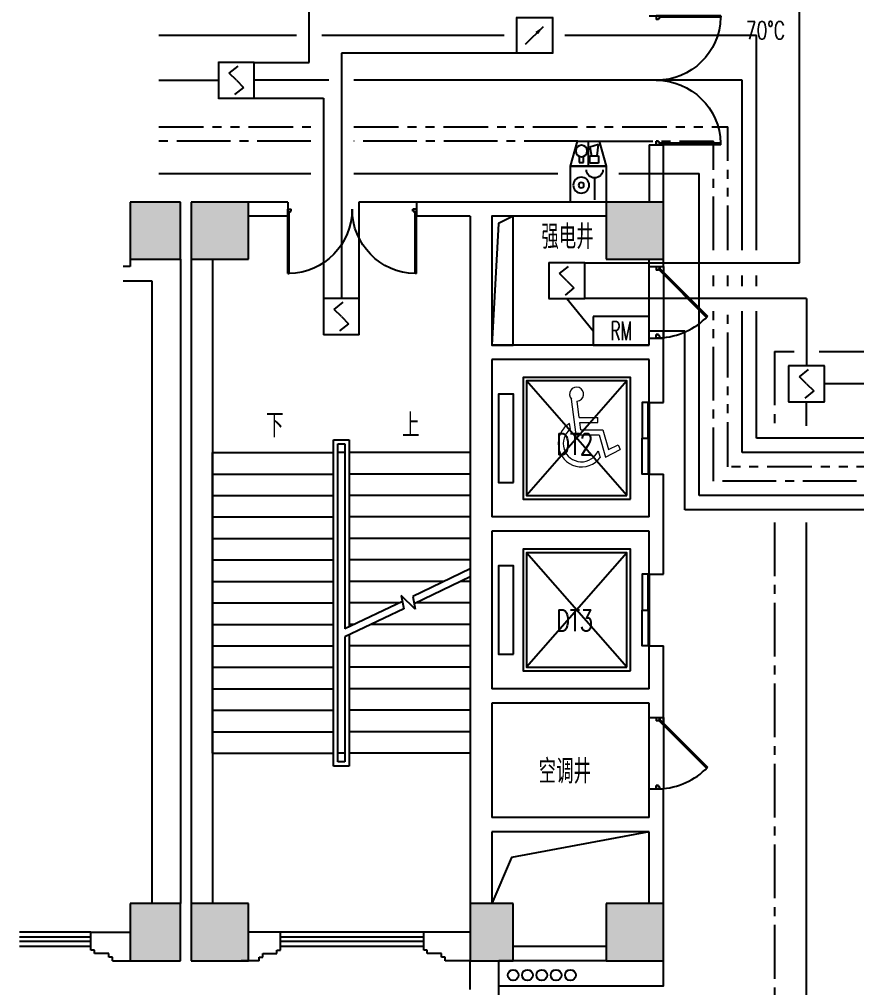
# Model space of a CAD drawing. Extents: x 190999 to 918899, y -200814 to 215286.
# Drawn here: x 771049 to 782749, y 116629 to 130155 of the extents above; entities that cross this region are included whole.
import ezdxf
from ezdxf.enums import TextEntityAlignment as Align

# ---------------------------------------------------------------- set-up
doc = ezdxf.new("R2010")
doc.units = 0
doc.header["$LTSCALE"] = 1000
doc.header["$MEASUREMENT"] = 0
for name, pattern in [('CENTER2', [1.125, 0.75, -0.125, 0.125, -0.125]), ('CONTINOUS', [0]), ('PHANTOM2', [1.25, 0.625, -0.125, 0.125, -0.125, 0.125, -0.125])]:
    doc.linetypes.add(name, pattern=pattern)
for name, color, linetype in [('00-EQUIP', 3, 'Continuous'), ('00-WIRE-4', 6, 'Continuous'), ('A-墙线', 2, 'Continuous'), ('A-外窗', 145, 'Continuous'), ('A-门', 167, 'Continuous'), ('COLUMN', 2, 'Continuous'), ('DIM_SYMB', 3, 'Continuous'), ('PUB_HATCH', 250, 'Continuous'), ('PUB_TEXT', 7, 'Continuous'), ('STAIR', 5, 'Continuous'), ('房间名称', 7, 'Continuous'), ('暖通-风-说明', 3, 'Continuous'), ('洞口线', 165, 'Continuous'), ('电井开洞', 97, 'Continuous'), ('雨水管', 151, 'Continuous')]:
    doc.layers.add(name, color=color, linetype=linetype)
doc.layers.add('1-3残疾人坐席', color=10, linetype='Continuous', lineweight=9)
doc.styles.add('_COMPLEX', font='COMPLEX.shx', dxfattribs={"width": 0.5})
doc.styles.add('_TCH_DIM', font='SIMPLEX', dxfattribs={"bigfont": 'GBCBIG'})
doc.styles.add('HZ-ZGBZ', font='romanc.shx', dxfattribs={"width": 0.65})
doc.styles.get("Standard").update_dxf_attribs({"font": 'simhei.ttf'})
doc.styles.add('XXK', font='romans.shx', dxfattribs={"width": 0.75, "bigfont": 'hzf.shx'})
doc.linetypes.add('4INE', pattern='A,1,-0.15,["4",XXK,S=0.3,R=0,X=-0.1,Y=-0.1],-0.25', length=1.4)
doc.linetypes.add('BIG-DLINE', pattern='A,1,-0.15,["D",XXK,S=0.2,R=0,X=-0.1,Y=-0.09],-0.2', length=1.35)

# ---------------------------------------------------------------- blocks, each defined once
blk = doc.blocks.new('m1800')
at = {"layer": 'A-墙线'}
for p, q in [((-900, -100), (-900, 100)), ((900, -100), (900, 100))]:
    blk.add_line(p, q, dxfattribs=at)
at = {"layer": 'A-门'}
for p, q in [((-900, 900), (-899.9999999999418, 9.313225746154785e-10)), ((-900, 900), (-880.0000000000582, 899.9999999990687)), ((-880.0000000000582, 899.9999999990687), (-879.9999999999418, 50.00000000093132)), ((880.0000000000582, 899.9999999990687), (879.9999999999418, 50.00000000093132)), ((900, 900), (880.0000000000582, 899.9999999990687)), ((900, 900), (899.9999999999418, 9.313225746154785e-10)), ((-899.9999999999418, 50.00000000093132), (-870.0000000000582, 50.00000000093132)), ((-899.9999999999418, 9.313225746154785e-10), (-849.9999999999418, 9.313225746154785e-10)), ((-870.0000000000582, 50.00000000093132), (-870, 30)), ((-870, 30), (-849.9999999999418, 30.00000000093132)), ((-849.9999999999418, 30.00000000186265), (-849.9999999999418, 9.313225746154785e-10)), ((849.9999999999418, 30.00000000186265), (849.9999999999418, 9.313225746154785e-10)), ((870, 30), (849.9999999999418, 30.00000000093132)), ((899.9999999999418, 9.313225746154785e-10), (849.9999999999418, 9.313225746154785e-10)), ((870.0000000000582, 50.00000000093132), (870, 30)), ((899.9999999999418, 50.00000000093132), (870.0000000000582, 50.00000000093132))]:
    blk.add_line(p, q, dxfattribs=at)
for centre, start, end in [((-900, 0), 0, 88.72665564132167), ((900, 0), 91.27334436201257, 180)]:
    blk.add_arc(centre, 900, start, end, dxfattribs=at)
blk = doc.blocks.new('wza')
at = {"layer": '1-3残疾人坐席', "linetype": 'CONTINOUS'}
for p, q in [((0, 0), (-65.92103317385772, 501.259221150307)), ((40.34413458604831, 245.4232261337456), (10.43635719484882, 472.8400076992111)), ((-83.20065364841139, 80.454939481162), (-93.68438058072934, 160.1725128249964)), ((40.3441345867468, 245.4232261337456), (301.9591099754325, 245.4232247801265)), ((63.15117290557828, 71.999999671767), (49.81291678763228, 173.4232260875287)), ((49.81291678763228, 173.4232260875287), (301.9591096029035, 173.4232247829204)), ((301.9591096029035, 173.4232247829204), (301.959109976131, 245.4232247801265)), ((0, 0), (317.6950926940772, -1.64244556799531e-06)), ((63.15117290557828, 71.999999671767), (371.7653968639788, 71.99999807501445)), ((371.7653968639788, 71.99999807501445), (452.3839526305674, -205.6966173108667)), ((317.6950926940772, -1.64244556799531e-06), (407.3163418309996, -308.7070643706247)), ((306.5511975293048, -219.8632119825343), (334.2759955825168, -315.3633423000574)), ((407.3163418309996, -308.7070643706247), (615.2490263903746, -204.7994084716775)), ((452.3839526305674, -205.6966173108667), (583.0641903625219, -140.3933812931064)), ((583.0641903625219, -140.3933812931064), (615.2490263903746, -204.7994084716775))]:
    blk.add_line(p, q, dxfattribs=at)
for centre, radius, start, end in [((4.099231155589223, 570.3656342902686), 98.37953947765384, 273.7427053465065, 224.6236590530771), ((72.33969137939857, -120.7537110627163), 326.3181513302728, 120.5825845909829, 323.3889255196984), ((72.33969137939857, -120.7537110627163), 254.318151076953, 127.705102857942, 337.0637461616881)]:
    blk.add_arc(centre, radius, start, end, dxfattribs=at)
blk = doc.blocks.new('bfm01')
at = {"layer": 'A-墙线'}
for p, q in [((-200.0030517580453, -0.004291533608920872), (-0.003051758045330644, -0.004291533608920872)), ((-200.0030517580453, -1000.004291533609), (-0.003051758045330644, -1000.004291533609))]:
    blk.add_line(p, q, dxfattribs=at)
at = {"layer": 'A-门'}
for p, q in [((-200.0030517578125, -1000.004291533609), (-200.0030517578125, -0.004291533608920872)), ((-100.003051757114, -0.004291533667128533), (-100.003051757114, -50.00429153366713)), ((-70.00305175618269, -50.00429153366713), (-100.003051757114, -50.00429153366713)), ((-50.00305175711401, -30.00429153355071), (-70.00305175804533, -30.00429153360892)), ((-70.00305175804533, -30.00429153360892), (-70.00305175711401, -50.00429153366713)), ((-64.14518738078186, -44.14642715716036), (-50.0030517570849, -30.0042915334343)), ((-64.14518738081097, -44.14642715721857), (602.9494616675365, -711.241076205275)), ((-50.00305175711401, -0.004291533667128533), (-50.00305175711401, -30.00429153355071)), ((-50.00305175714311, -30.00429153360892), (617.0330152155366, -697.0403585060849)), ((-0.003051758045330644, -0.004291533608920872), (-0.003051758045330644, -1000.004291533609)), ((-70.00305175618269, -950.0042915336671), (-100.003051757114, -950.0042915336671)), ((-100.003051757114, -1000.004291533667), (-100.003051757114, -950.0042915336671)), ((-50.00305175711401, -1000.004291533667), (-100.003051757114, -1000.004291533667)), ((-70.00305175804533, -970.0042915337253), (-70.00305175711401, -950.0042915336671)), ((-50.00305175711401, -970.0042915337835), (-70.00305175804533, -970.0042915337253)), ((-50.00305175711401, -1000.004291533667), (-50.00305175711401, -970.0042915337835))]:
    blk.add_line(p, q, dxfattribs=at)
blk.add_arc((-100.003051757114, -0.004291533667128533), 1000, 272.8659839719306, 315.8103116972138, dxfattribs=at)
blk = doc.blocks.new('_LINKPT1')
at = {"color": 0}
blk.add_line((0, 0), (0, 0), dxfattribs=at)
blk = doc.blocks.new('3S1KCGW2')
for p, q in [((0.499999999999875, 0.499999999999875), (-0.499999999999875, 0.499999999999875)), ((-0.499999999999875, 0.499999999999875), (-0.499999999999875, -0.499999999999875)), ((-0.2, 0.2), (0.05, 0.4)), ((0.499999999999875, -0.499999999999875), (0.499999999999875, 0.499999999999875)), ((0, 0), (-0.2, 0.2)), ((0, 0), (0.2, -0.2)), ((0.2, -0.2), (-0.05, -0.4)), ((-0.499999999999875, -0.499999999999875), (0.499999999999875, -0.499999999999875))]:
    blk.add_line(p, q)
at = {"const_width": 0.04, "flags": 128}
blk.add_lwpolyline([(-0.499999999999875, -0.499999999999875), (-0.499999999999875, 0.499999999999875), (0.499999999999875, 0.499999999999875), (0.499999999999875, -0.499999999999875)], close=True, dxfattribs=at)
at = {"xscale": 0.002, "yscale": 0.002, "zscale": 0.002}
for p in [(0, 0.499999999999875), (-0.499999999999875, 0), (0.499999999999875, 0), (0, -0.499999999999875)]:
    blk.add_blockref('_LINKPT1', p, dxfattribs=at)
at = {"flags": 9}
blk.add_attdef('A', (0, 0), '', height=2e-05, dxfattribs=at)
blk = doc.blocks.new('3T1W6ZCM')
for p, q in [((0.5, 0.5), (-0.5, 0.5)), ((-0.5, 0.5), (-0.5, -0.5)), ((0.5, -0.5), (0.5, 0.5)), ((-0.1775382936502865, 0.1720085469460173), (-0.1775382936502865, -0.443376068438738)), ((-0.5, -0.5), (0.5, -0.5))]:
    blk.add_line(p, q)
at = {"const_width": 0.04}
blk.add_lwpolyline([(-0.5, 0.5), (-0.5, -0.5), (0.5, -0.5), (0.5, 0.5)], close=True, dxfattribs=at)
for radius in [0.2218934911243935, 0.07396449704146453]:
    blk.add_circle((0.1969945486489451, -0.02963126059148635), radius)
blk.add_arc((-0.1775382936502865, 0.4027777777155279), 0.2307692307693, 180, 0)
at = {"xscale": 0.002, "yscale": 0.002, "zscale": 0.002}
for p in [(0, 0.5), (-0.5, 0), (0.5, 0), (0, -0.5)]:
    blk.add_blockref('_LINKPT1', p, dxfattribs=at)
at = {"flags": 9}
blk.add_attdef('A', (0, 0), '', height=2e-05, dxfattribs=at)
blk = doc.blocks.new('6A2OE7N0')
for p, q in [((-0.3, 0.3499999999999943), (-0.5, -0.3499999999999943)), ((0.3, 0.3499999999999943), (-0.3, 0.3499999999999943)), ((1.776356839400252e-18, 0.3499999999999943), (-1.776356839400252e-18, -0.3499999999999943)), ((0.5, -0.3499999999999943), (0.3, 0.3499999999999943)), ((-0.2456702268532281, -0.06106422118475052), (-0.2856702268532281, 0.2589357788152427)), ((-0.2856702268532281, 0.2589357788152427), (-0.04567022685322809, 0.1789357788152302)), ((-0.04567022685322809, 0.1789357788152302), (-0.08567022685322809, -0.06106422118475052)), ((-0.2856702268532281, -0.06106422118475052), (-0.2856702268532281, -0.2610642211847676)), ((-0.04567022685322809, -0.06106422118475052), (-0.2856702268532281, -0.06106422118475052)), ((-0.2856702268532281, -0.2610642211847676), (-0.04567022685322809, -0.2610642211847676)), ((-0.04567022685322809, -0.2610642211847676), (-0.04567022685322809, -0.06106422118475052)), ((0.1304115314996602, -0.2439790560947586), (0.1304115314996602, -0.0723030258366748)), ((0.2504115314996602, -0.2439790560947586), (0.1304115314996602, -0.2439790560947586)), ((0.2504115314996602, -0.0723030258366748), (0.2504115314996602, -0.2439790560947586)), ((-0.5, -0.3499999999999943), (0.5, -0.3499999999999943))]:
    blk.add_line(p, q)
at = {"const_width": 0.04, "flags": 128}
blk.add_lwpolyline([(-0.5, -0.3499999999999943), (-0.3, 0.3499999999999943), (0.3, 0.3499999999999943), (0.5, -0.3499999999999943)], close=True, dxfattribs=at)
blk.add_circle((0.1904115314996602, 0.07602094390523462), 0.16)
at = {"xscale": 0.002, "yscale": 0.002, "zscale": 0.002}
for p in [(1.776356839400252e-18, 0.3499999999999943), (-0.4, 0), (0.4, 0), (1.776356839400252e-18, -0.3499999999999943)]:
    blk.add_blockref('_LINKPT1', p, dxfattribs=at)
at = {"flags": 9}
blk.add_attdef('A', (0, 0), '', height=2e-05, dxfattribs=at)
blk = doc.blocks.new('3S2OQ2I8')
for p, q in [((-0.5000000000001503, 0.5000000000001544), (0.5000000000001503, 0.5000000000001544)), ((-0.5000000000001503, -0.5000000000001544), (-0.5000000000001503, 0.5000000000001544)), ((0.5000000000001503, 0.5000000000001544), (0.5000000000001503, -0.5000000000001544)), ((-0.2500000000000752, -0.2500000000000772), (0.2500000000000752, 0.2500000000000772)), ((0.5000000000001503, -0.5000000000001544), (-0.5000000000001503, -0.5000000000001544))]:
    blk.add_line(p, q)
at = {"const_width": 0.04, "flags": 128}
blk.add_lwpolyline([(-0.5000000000001503, -0.5000000000001544), (-0.5000000000001503, 0.5000000000001544), (0.5000000000001503, 0.5000000000001544), (0.5000000000001503, -0.5000000000001544)], close=True, dxfattribs=at)
blk.add_solid([(0.2500000000000752, 0.2500000000000772), (0.02097020215397069, 0.09703461984575805), (0.09711477732838583, 0.02850939278686963)])
at = {"xscale": 0.002, "yscale": 0.002, "zscale": 0.002}
for p in [(0, 0.5000000000001544), (-0.5000000000001503, 0), (0.5000000000001503, 0), (0, -0.5000000000001544)]:
    blk.add_blockref('_LINKPT1', p, dxfattribs=at)
at = {"flags": 9}
blk.add_attdef('A', (0, 0), '', height=2e-05, dxfattribs=at)
blk = doc.blocks.new('6A2DRK5Q')
for p, q in [((0.7799999999988358, 0.3999999999996362), (-0.7799999999988358, 0.3999999999996362)), ((-0.7799999999988358, 0.3999999999996362), (-0.7799999999988358, -0.3999999999996362)), ((0.7799999999988358, -0.3999999999996362), (0.7799999999988358, 0.3999999999996362)), ((-0.7799999999988358, -0.3999999999996362), (0.7799999999988358, -0.3999999999996362))]:
    blk.add_line(p, q)
at = {"xscale": 0.002, "yscale": 0.002, "zscale": 0.002}
for p in [(0, 0.3999999999996362), (-0.7799999999988358, 0), (0.7799999999988358, 0), (0, -0.3999999999996362)]:
    blk.add_blockref('_LINKPT1', p, dxfattribs=at)
at = {"style": '_COMPLEX', "width": 0.6, "flags": 8}
blk.add_attdef('$TEXT$', text='', height=0.52, dxfattribs=at).set_placement((0, 0), align=Align.MIDDLE_CENTER)
at = {"flags": 9}
blk.add_attdef('A', (0, 0), '', height=2e-05, dxfattribs=at)

msp = doc.modelspace()

# ---------------------------------------------------------------- hatches: boundary and pattern name
at = {"layer": 'PUB_HATCH'}
for points in [[(773298.5377769031, 126803.6972447124), (773298.5377769031, 127603.696481773), (772598.540828661, 127603.696481773), (772598.540828661, 126803.6972447124)], [(774248.540828661, 126803.6972447124), (774248.540828661, 127603.696481773), (773448.5377769031, 127603.696481773), (773448.5377769031, 126803.6972447124)], [(780048.5377769031, 126803.6972447127), (780048.5377769031, 127603.696481773), (779248.5347251453, 127603.696481773), (779248.5347251453, 126803.6972447124)], [(773298.5377769031, 117003.696481773), (773298.5377769031, 117803.6957188335), (772598.540828661, 117803.6957188335), (772598.540828661, 117003.696481773)], [(774248.5370139683, 117003.6964817746), (774248.537013966, 117803.6926670734), (773448.5377769043, 117803.692667073), (773448.5377769031, 117003.696481773)], [(777948.5438804185, 117003.6964817732), (777948.5438804128, 117803.6934300154), (777348.5377769008, 117803.6934300154), (777348.5377769029, 117003.6964817732)], [(780048.5377769031, 117003.696481773), (780048.5377769022, 117803.6926670783), (779248.5339622014, 117803.6926670776), (779248.5339622038, 117003.6964817746)]]:
    msp.add_hatch(color=256, dxfattribs=at).paths.add_polyline_path(points)

# ---------------------------------------------------------------- linework, layer by layer
at = {"layer": '00-WIRE-4'}
for p, q in [((781948.5377769036, 126753.6934300215), (781948.5377769036, 135279.9792463688)), ((775098.5377769044, 129553.6934300215), (775098.5377769044, 131843.9763993949)), ((775548.5377769036, 129682.2513110379), (775548.5377769036, 126253.6934300213)), ((777998.1924951812, 129682.2513110379), (775548.5377769036, 129682.2513110379)), ((774331.871110237, 129553.6934300215), (775098.5377769044, 129553.6934300215)), ((772998.5377769036, 129303.6934300215), (773831.871110237, 129303.6934300215)), ((775373.5377769037, 129303.6934300215), (774331.871110237, 129303.6934300215)), ((781148.5377769037, 129303.6934300215), (775723.5377769036, 129303.6934300215)), ((781148.5377769037, 126928.6934300215), (781148.5377769037, 129303.6934300215)), ((774331.871110237, 129053.6934300216), (775298.5377769037, 129053.6934300216)), ((775298.5377769037, 129053.6934300216), (775298.5377769037, 126253.6934300213)), ((775798.5377769035, 127606.6809630784), (778748.5347251456, 127606.6809630784)), ((775798.5377769035, 126253.6934300213), (775798.5377769035, 127606.6809630784)), ((778948.5377769035, 126753.6934300215), (781948.5377769036, 126753.6934300215)), ((778698.5377769035, 126253.6934300216), (779068.5377769046, 125803.6964817787)), ((782048.5377769036, 126253.6934300216), (778948.5377769035, 126253.6934300216)), ((782048.5377769036, 126253.6934300216), (782048.5377769036, 125313.6934300213)), ((781148.5377769037, 124103.6964817791), (781148.5377769037, 126078.6934300216)), ((779848.5377769032, 125803.6964817789), (780348.5377769037, 125803.6964817789)), ((788298.5372046989, 125063.6934300214), (782298.5377769035, 125063.6934300214)), ((782048.5377769036, 124478.6964817791), (782048.5377769036, 124813.6934300215)), ((788373.5372046989, 124103.6964817791), (781148.5377769037, 124103.6964817791)), ((782048.5377769036, 113433.6934300213), (782048.5377769035, 123128.6964817791))]:
    msp.add_line(p, q, dxfattribs=at)
at = {"layer": '00-WIRE-4', "linetype": 'BIG-DLINE'}
for p, q in [((772998.5377769036, 129932.251311038), (774923.5377769044, 129932.251311038)), ((775273.5377769044, 129932.251311038), (777823.1924951812, 129932.251311038)), ((778673.1924951815, 129932.251311038), (781348.5377769037, 129932.251311038)), ((781348.5377769037, 126928.6934300215), (781348.5377769037, 129932.251311038)), ((781148.5377769037, 126428.6934300216), (781148.5377769037, 126578.6934300215)), ((781348.5377769037, 126428.6934300216), (781348.5377769037, 126578.6934300215)), ((781348.5377769037, 124303.6964817791), (781348.5377769037, 126078.6934300216)), ((788373.5372046989, 124303.6964817791), (781348.5377769037, 124303.6964817791))]:
    msp.add_line(p, q, dxfattribs=at)
at = {"layer": '00-WIRE-4', "linetype": 'PHANTOM2'}
for p, q in [((772998.5377769036, 128653.6934300216), (775123.5377769037, 128653.6934300216)), ((775723.5377769037, 128653.6934300216), (780948.5377769037, 128653.6934300216)), ((780948.5377769037, 126928.6934300215), (780948.5377769037, 128653.6934300216)), ((780948.5377769037, 123903.6964817791), (780948.5377769037, 126078.6934300216)), ((788373.5372046989, 123903.6964817791), (780948.5377769037, 123903.6964817791))]:
    msp.add_line(p, q, dxfattribs=at)
at = {"layer": '00-WIRE-4', "linetype": 'CENTER2'}
for p, q in [((775123.5377769037, 128453.69648178), (772998.5377769036, 128453.69648178)), ((778853.943653877, 128453.6964817801), (775723.5377769037, 128453.69648178)), ((779148.5347251456, 128453.6964817794), (780748.5377769037, 128453.6964817794)), ((780748.5377769037, 126928.6934300215), (780748.5377769037, 128453.6964817794)), ((780948.5377769037, 126428.6934300216), (780948.5377769037, 126578.6934300215)), ((780748.5377769037, 123703.6964817791), (780748.5377769037, 126078.6934300216)), ((781598.5377769037, 125513.6934300213), (781598.5377769037, 124478.6964817791)), ((781598.5377769037, 125513.6934300213), (781873.5377769037, 125513.6934300213)), ((782223.5377769037, 125513.6934300213), (788373.5372046989, 125513.6934300213)), ((788373.5372046989, 123703.6964817791), (780748.5377769037, 123703.6964817791)), ((781598.5377769037, 123128.6964817791), (781598.5377769037, 115478.6934300215))]:
    msp.add_line(p, q, dxfattribs=at)
at = {"layer": '00-WIRE-4', "linetype": '4INE'}
for p, q in [((772998.5377769036, 128003.6964817772), (775123.5377769035, 128003.6964817772)), ((775723.5377769036, 128003.6964817772), (778573.5347251457, 128003.6964817772)), ((779423.5347251457, 128003.6964817772), (780548.5377769037, 128003.6964817772)), ((780548.5377769037, 123503.6964817791), (780548.5377769037, 128003.6964817772)), ((780748.5377769037, 126428.6934300216), (780748.5377769037, 126578.6934300215)), ((780348.5377769037, 123303.6964817791), (780348.5377769037, 125803.6964817789)), ((788373.5372046988, 123503.6964817791), (780548.5377769037, 123503.6964817791)), ((788373.5372046988, 123303.6964817791), (780348.5377769037, 123303.6964817791))]:
    msp.add_line(p, q, dxfattribs=at)
at = {"layer": 'A-墙线'}
for p, q in [((779848.5377769036, 128403.6964817845), (779848.5377769036, 127603.6964817845)), ((780048.5377769036, 127603.6964817845), (780048.5377769036, 128403.6964817845)), ((774798.5377769034, 127603.6964817845), (774248.5408286612, 127603.6964817845)), ((779248.5347251458, 127603.6964817845), (776598.5377769034, 127603.6964817845)), ((774798.5377769034, 127403.6964817845), (774248.5408286612, 127403.6964817845)), ((777348.5377769034, 127403.6964817845), (776598.5377769034, 127403.6964817845)), ((777348.5377769036, 127403.6964817845), (777348.5377769034, 117803.6934300273)), ((779248.5347251458, 127403.6964817845), (777648.5377769034, 127403.6964817845)), ((777648.5377769036, 127403.6964817845), (777648.5377769034, 125603.6964817845)), ((772598.5408286612, 126803.6972447244), (772598.5408286612, 126703.6964817845)), ((773298.5377769034, 126803.6972447239), (773298.5377769034, 117803.695718845)), ((773448.5377769034, 126803.6972447244), (773448.5377769034, 117703.6972447246)), ((773748.5377769038, 126803.6972447244), (773748.5377769038, 117803.6926670851)), ((779848.5377769034, 126703.692953191), (779848.5377769034, 126803.6972447246)), ((780048.5347251451, 126703.692953191), (780048.5377769034, 126803.6972447246)), ((772598.5408286612, 126703.6964817845), (772498.5377769034, 126703.6964817845)), ((772498.5377769034, 126503.6964817826), (772898.5377769034, 126503.6964817826)), ((772898.5377769034, 126503.6964817826), (772898.5377769034, 117803.695718845)), ((780048.5377769034, 124803.6964817845), (780048.5377769036, 125803.6964817845)), ((779848.5377769036, 125603.6964817845), (779848.5377769036, 125703.692953191)), ((779848.5377769036, 125603.6964817845), (777648.5377769036, 125603.6964817845)), ((777648.5377769036, 125403.6964817845), (777648.5377769036, 123203.6964817845)), ((779848.5377769036, 125403.6964817845), (777648.5377769036, 125403.6964817845)), ((779848.5377769036, 124803.6964817845), (779848.5377769036, 125403.6964817845)), ((779848.5377769036, 124803.6964817845), (780048.5377769034, 124803.6964817845)), ((779848.5377769036, 123203.6964817845), (779848.5377769036, 123803.6964817845)), ((779848.5377769036, 123803.6964817845), (780048.5377769034, 123803.6964817845)), ((780048.5377769036, 122403.6964817845), (780048.5377769036, 123803.6964817845)), ((779848.5377769036, 123203.6964817845), (777648.5377769036, 123203.6964817845)), ((777648.5377769036, 123003.6964817845), (777648.5377769036, 120803.6964817845)), ((779848.5377769036, 123003.6964817845), (777648.5377769036, 123003.6964817845)), ((779848.5377769036, 122403.6964817845), (779848.5377769036, 123003.6964817845)), ((779848.5377769036, 122403.6964817845), (780048.5377769034, 122403.6964817845)), ((779848.5377769036, 120803.6964817845), (779848.5377769036, 121403.6964817845)), ((779848.5377769036, 121403.6964817845), (780048.5377769034, 121403.6964817845)), ((780048.5377769034, 120303.6964817845), (780048.5377769034, 121403.6964817845)), ((779848.5377769036, 120803.6964817845), (777648.5377769036, 120803.6964817845)), ((777648.5377769036, 120603.6964817845), (777648.5377769036, 119003.6964817847)), ((779848.5377769036, 120603.6964817845), (777648.5377769036, 120603.6964817845)), ((779848.5377769036, 120403.6891384951), (779848.5377769036, 120603.6964817845)), ((779848.5377769036, 119003.6964817847), (779848.5377769036, 119403.6891384951)), ((780048.5377769034, 117803.6926670902), (780048.5377769034, 119408.7020081063)), ((779848.5377769036, 119003.6964817847), (777648.5377769034, 119003.6964817847)), ((777648.5377769036, 118803.6964817845), (777648.5377769036, 117803.6934300273)), ((779848.5377769036, 118803.6964817845), (777648.5377769034, 118803.6964817845)), ((779848.5377769036, 117803.69266709), (779848.5377769036, 118803.6964817845)), ((772048.5301475088, 117403.6934300276), (772598.5408286612, 117403.6934300276)), ((772048.5301475088, 117153.6934300276), (772048.5301475088, 117403.6934300276)), ((774698.5377769034, 117403.693430028), (774248.5370139674, 117403.693430028)), ((774698.5377769034, 117153.6934300292), (774698.5377769034, 117403.6934300292)), ((777348.5377769034, 117403.693430028), (776698.5377769034, 117403.693430028)), ((776698.5377769038, 117153.6934300292), (776698.5377769038, 117403.6934300292)), ((772098.5301475088, 117153.6934300276), (772048.5301475088, 117153.6934300276)), ((772098.5301475088, 117103.6934300276), (772098.5301475088, 117153.6934300276)), ((774648.5377769034, 117153.6934300292), (774698.5377769034, 117153.6934300292)), ((774648.5377769034, 117103.6934300292), (774648.5377769034, 117153.6934300292)), ((776748.5377769038, 117153.6934300292), (776698.5377769038, 117153.6934300292)), ((776748.5377769038, 117103.6934300292), (776748.5377769038, 117153.6934300292)), ((779248.5339622028, 117203.6964817845), (777948.543880419, 117203.6964817845)), ((772298.5301475088, 117103.693430028), (772098.5301475088, 117103.6934300276)), ((772298.5301475088, 117053.6934300276), (772298.5301475088, 117103.693430028)), ((772348.5301475088, 117053.6934300276), (772298.5301475088, 117053.6934300276)), ((772348.5301475088, 117003.6934300276), (772348.5301475088, 117053.6934300276)), ((774398.5377769034, 117003.6934300292), (774398.5377769034, 117053.6934300292)), ((774398.5377769034, 117053.6934300292), (774448.5377769034, 117053.6934300292)), ((774448.5377769034, 117053.6934300292), (774448.5377769034, 117103.6934300294)), ((774448.5377769034, 117103.6934300294), (774648.5377769034, 117103.6934300292)), ((776948.5377769038, 117103.6934300294), (776748.5377769038, 117103.6934300292)), ((776948.5377769038, 117053.6934300292), (776948.5377769038, 117103.6934300294)), ((776998.5377769038, 117053.6934300292), (776948.5377769038, 117053.6934300292)), ((776998.5377769038, 117003.6934300292), (776998.5377769038, 117053.6934300292)), ((772348.5301475088, 117003.6934300276), (772598.5408286612, 117003.6934300276)), ((774398.5377769034, 117003.6934300292), (774148.5347251456, 117003.693430028)), ((777348.5377769034, 117003.693430028), (776998.5377769034, 117003.693430028)), ((777348.5377769043, 116603.6964817851), (777348.5377769024, 117003.693430028)), ((779248.533962204, 117003.6964817845), (777748.5377769034, 117003.6964817845)), ((777748.5377769031, 116303.6964817852), (777748.537776903, 117003.6964817845))]:
    msp.add_line(p, q, dxfattribs=at)
at = {"layer": 'A-外窗'}
for p, q in [((772048.5301475088, 117403.6934300276), (771048.5408286607, 117403.6934300276)), ((772048.5301475088, 117333.6934300276), (771048.5408286607, 117333.6934300276)), ((776698.5377769038, 117403.6934300292), (774698.5377769034, 117403.6934300292)), ((776698.5377769038, 117333.6934300292), (774698.5377769034, 117333.6934300292)), ((772048.5301475088, 117273.6934300276), (771048.5408286607, 117273.6934300276)), ((772048.5301475088, 117203.6934300276), (771048.5408286607, 117203.6934300276)), ((776698.5377769038, 117273.6934300292), (774698.5377769034, 117273.6934300292)), ((776698.5377769038, 117203.6934300292), (774698.5377769034, 117203.6934300292))]:
    msp.add_line(p, q, dxfattribs=at)
at = {"layer": 'A-门'}
for p, q in [((779848.5377769036, 124803.6964817845), (779848.5377769036, 123803.6964817845)), ((779848.5377769036, 122403.6964817845), (779848.5377769036, 121403.6964817845))]:
    msp.add_line(p, q, dxfattribs=at)
for points in [[(779833.5796687425, 124803.6964817845), (779753.6973476509, 124803.6964817845), (779753.6973476509, 124303.6964817845), (779833.5796687425, 124303.6964817845)], [(779833.5796687425, 123803.6964817845), (779753.6973476509, 123803.6964817845), (779753.6973476509, 124303.6964817845), (779833.5796687425, 124303.6964817845)], [(779833.5796687425, 122403.6964817845), (779753.6973476509, 122403.6964817845), (779753.6973476509, 121903.6964817845), (779833.5796687425, 121903.6964817845)], [(779833.5796687425, 121403.6964817845), (779753.6973476509, 121403.6964817845), (779753.6973476509, 121903.6964817845), (779833.5796687425, 121903.6964817845)]]:
    msp.add_lwpolyline(points, close=True, dxfattribs=at)
at = {"layer": 'COLUMN'}
for p, q in [((773298.5377769031, 127603.696481773), (772598.540828661, 127603.696481773)), ((772598.540828661, 127603.696481773), (772598.540828661, 126803.6972447124)), ((773298.5377769031, 126803.6972447124), (773298.5377769031, 127603.696481773)), ((774248.540828661, 127603.696481773), (773448.5377769031, 127603.696481773)), ((773448.5377769031, 127603.696481773), (773448.5377769031, 126803.6972447124)), ((774248.540828661, 126803.6972447124), (774248.540828661, 127603.696481773)), ((780048.5377769031, 127603.696481773), (779248.5347251453, 127603.696481773)), ((779248.5347251453, 127603.696481773), (779248.5347251453, 126803.6972447124)), ((780048.5377769031, 126803.6972447127), (780048.5377769031, 127603.696481773)), ((772598.540828661, 126803.6972447124), (773298.5377769031, 126803.6972447124)), ((773448.5377769031, 126803.6972447124), (774248.540828661, 126803.6972447124)), ((779248.5347251453, 126803.6972447124), (780048.5377769031, 126803.6972447127)), ((773298.5377769031, 117803.6957188335), (772598.540828661, 117803.6957188335)), ((772598.540828661, 117803.6957188335), (772598.540828661, 117003.696481773)), ((773298.5377769031, 117003.696481773), (773298.5377769031, 117803.6957188335)), ((774248.537013966, 117803.6926670734), (773448.5377769043, 117803.692667073)), ((773448.5377769043, 117803.692667073), (773448.5377769031, 117003.696481773)), ((774248.5370139683, 117003.6964817746), (774248.537013966, 117803.6926670734)), ((777948.5438804128, 117803.6934300154), (777348.5377769008, 117803.6934300154)), ((777348.5377769008, 117803.6934300154), (777348.5377769029, 117003.6964817732)), ((777948.5438804185, 117003.6964817732), (777948.5438804128, 117803.6934300154)), ((780048.5377769022, 117803.6926670783), (779248.5339622014, 117803.6926670776)), ((779248.5339622014, 117803.6926670776), (779248.5339622038, 117003.6964817746)), ((780048.5377769031, 117003.696481773), (780048.5377769022, 117803.6926670783)), ((772598.540828661, 117003.696481773), (773298.5377769031, 117003.696481773)), ((773448.5377769031, 117003.696481773), (774248.5370139683, 117003.6964817746)), ((777348.5377769029, 117003.6964817732), (777948.5438804185, 117003.6964817732)), ((779248.5339622038, 117003.6964817746), (780048.5377769031, 117003.696481773))]:
    msp.add_line(p, q, dxfattribs=at)
at = {"layer": 'DIM_SYMB'}
for points in [[(774591.0377769037, 124103.6926670843, 0, 0, 0), (774591.0377769034, 118853.3452013201, 0, 0, 0), (776503.5377769062, 118853.3452013113, 0, 0, 0), (776503.5377769035, 121403.6926670838, 80, 0, 0), (776503.5377769031, 121703.6926670838, 0, 0, 0)], [(776503.5377769031, 124103.6926670881, 0, 0, 0), (776503.5377769029, 122603.6926670874, 80, 0, 0), (776503.5377769029, 122303.6926670874, 0, 0, 0)]]:
    msp.add_lwpolyline(points, format="xyseb", dxfattribs=at)
at = {"layer": 'STAIR'}
for p, q in [((779537.0380612289, 125103.6964817845), (778137.0380612289, 123503.6964817845)), ((779537.0380612289, 123503.6964817845), (778137.0380612289, 125103.6964817845)), ((775438.5377768968, 124283.6926672115), (775658.5377769036, 124283.6926672115)), ((775438.5377768968, 119723.6926670207), (775438.5377768968, 124283.6926672115)), ((775498.5377768968, 124223.6926672115), (775598.5377769036, 124223.6926672115)), ((775498.5377768968, 119783.6926672115), (775498.5377768968, 124223.6926672115)), ((775598.5377769036, 124223.6926672115), (775598.5377769031, 121639.1543655829)), ((775658.5377769036, 124283.6926672115), (775658.53777691, 121667.9543655866)), ((773748.5377769029, 119903.6926670846), (773748.5377769029, 124103.6926670846)), ((773748.5377769029, 124103.6926670846), (775438.5377768925, 124103.6926670872)), ((775498.5377769029, 119903.6926670846), (775498.5377769029, 124103.6926670846)), ((775598.5377769029, 124103.6926670846), (775498.5377769029, 124103.6926670846)), ((775598.5377769029, 124103.6926670846), (775598.5377769016, 121639.1543655822)), ((777348.5377769029, 124103.6926670846), (775658.5377769101, 124103.6926670872)), ((777348.5377769029, 124103.6926670846), (777348.5377769017, 122479.1543655987)), ((773748.5377769029, 123803.6926670846), (775438.5377768925, 123803.6926670872)), ((777348.5377769029, 123803.6926670846), (775658.5377769101, 123803.6926670872)), ((773748.5377769029, 123503.6926670846), (775438.5377768925, 123503.6926670872)), ((777348.5377769029, 123503.6926670846), (775658.5377769101, 123503.6926670872)), ((773748.5377769029, 123203.6926670846), (775438.5377768925, 123203.6926670872)), ((777348.5377769029, 123203.6926670846), (775658.5377769101, 123203.6926670872)), ((773748.5377769029, 122903.6926670846), (775438.5377768925, 122903.6926670872)), ((777348.5377769029, 122903.6926670846), (775658.5377769101, 122903.6926670872)), ((779537.0380612289, 122703.6964817845), (778137.0380612289, 121103.6964817845)), ((779537.0380612289, 121103.6964817845), (778137.0380612289, 122703.6964817845)), ((773748.5377769029, 122603.6926670846), (775438.5377768925, 122603.6926670698)), ((777348.5377769029, 122603.6926670846), (775658.5377769101, 122603.6926670872)), ((777348.5377769016, 122479.154365577), (776544.9698880548, 122093.4417789404)), ((773748.5377769029, 122303.6926670846), (775438.5377768925, 122303.6926670872)), ((776982.9925716517, 122303.6926670832), (775658.5377769101, 122303.6926670872)), ((777348.5377769016, 122368.230968587), (776564.0867572937, 121991.6944791778)), ((777348.5377769029, 122303.6926670846), (777214.0829821248, 122303.6926670829)), ((777348.5377769017, 122368.2309685752), (777348.5377769029, 119903.6926670846)), ((776400.9798813527, 122024.3265757241), (775598.5377769015, 121639.1543655834)), ((776577.9181088039, 121918.0787294796), (776385.6099210328, 122106.1313910228)), ((776385.6099210328, 122106.1313910228), (776420.0967505916, 121922.579275961)), ((776544.9698880548, 122093.4417789404), (776577.9181088039, 121918.0787294796)), ((773748.5377769029, 122003.6926670846), (775438.5377768925, 122003.6926670872)), ((776420.0967505916, 121922.579275961), (775598.5377769017, 121528.2309685884)), ((776357.9925716869, 122003.6926670829), (775658.5377769101, 122003.6926670872)), ((777348.5377769029, 122003.6926670846), (776589.0829821196, 122003.6926670825)), ((773748.5377769029, 121703.6926670846), (775438.5377768925, 121703.6926670872)), ((775732.9925716594, 121703.6926670666), (775658.5377769101, 121703.6926670698)), ((777348.5377769029, 121703.6926670846), (775964.0829820378, 121703.6926670686)), ((775598.5377769016, 121528.2309686027), (775598.5377769029, 119903.6926670846)), ((775598.5377769031, 121528.2309686035), (775598.5377769036, 119783.6926672115)), ((775658.5377769101, 121557.0309686068), (775658.5377769036, 119723.6926670207)), ((773748.5377769029, 121403.6926670846), (775438.5377768925, 121403.6926670872)), ((777348.5377769029, 121403.6926670846), (775658.5377769101, 121403.6926670872)), ((773748.5377769029, 121103.6926670846), (775438.5377768925, 121103.6926670872)), ((777348.5377769029, 121103.6926670846), (775658.5377769101, 121103.6926670872)), ((773748.5377769029, 120803.6926670846), (775438.5377768925, 120803.6926670872)), ((777348.5377769029, 120803.6926670846), (775658.5377769101, 120803.6926670872)), ((773748.5377769029, 120503.6926670846), (775438.5377768925, 120503.6926670872)), ((777348.5377769029, 120503.6926670846), (775658.5377769101, 120503.6926670872)), ((773748.5377769029, 120203.6926670846), (775438.5377768925, 120203.6926670872)), ((777348.5377769029, 120203.6926670846), (775658.5377769101, 120203.6926670872)), ((773748.5377769029, 119903.6926670846), (775438.5377768925, 119903.6926670872)), ((775598.5377769029, 119903.6926670846), (775498.5377769029, 119903.6926670846)), ((777348.5377769029, 119903.6926670846), (775658.5377769101, 119903.6926670872)), ((775658.5377769036, 119723.6926670207), (775438.5377768968, 119723.6926670207)), ((775598.5377769036, 119783.6926672115), (775498.5377768968, 119783.6926672115))]:
    msp.add_line(p, q, dxfattribs=at)
for points in [[(779587.0380612289, 123453.6964817845), (779587.0380612289, 125153.6964817845), (778087.0380612289, 125153.6964817845), (778087.0380612289, 123453.6964817845)], [(779537.0380612289, 123503.6964817845), (779537.0380612289, 125103.6964817845), (778137.0380612289, 125103.6964817845), (778137.0380612289, 123503.6964817845)], [(777951.9644026306, 123685.7801372061), (777951.9644026306, 124921.6128263628), (777741.9472804988, 124921.6128263628), (777741.9472804988, 123685.7801372061)], [(779587.0380612289, 121053.6964817845), (779587.0380612289, 122753.6964817845), (778087.0380612289, 122753.6964817845), (778087.0380612289, 121053.6964817845)], [(779537.0380612289, 121103.6964817845), (779537.0380612289, 122703.6964817845), (778137.0380612289, 122703.6964817845), (778137.0380612289, 121103.6964817845)], [(777951.9644026306, 121285.7801372058), (777951.9644026306, 122521.6128263628), (777741.9472804988, 122521.6128263628), (777741.9472804988, 121285.7801372058)]]:
    msp.add_lwpolyline(points, close=True, dxfattribs=at)
at = {"layer": '洞口线'}
msp.add_lwpolyline([(779848.5377769034, 118803.696481791), (777924.5092721627, 118445.1296945359), (777648.540828657, 117803.6934300339)], dxfattribs=at)
at = {"layer": '电井开洞', "color": 4}
msp.add_lwpolyline([(777948.5377769034, 127403.6964817789), (777648.5377769035, 127403.6964817789), (777648.5377769035, 125603.6964817789), (777948.5377769034, 125603.6964817789)], close=True, dxfattribs=at)
at = {"layer": '电井开洞'}
msp.add_lwpolyline([(777948.5377769034, 127403.6964817789), (777743.1789118933, 127305.1232274864), (777648.5377769035, 125603.6964817789)], dxfattribs=at)
at = {"layer": '雨水管'}
msp.add_lwpolyline([(777748.5377769042, 116653.6964817795), (780048.5377769037, 116653.6964817795), (780048.5377769037, 117003.6964817797)], dxfattribs=at)
for centre in [(777948.537776904, 116803.696481779), (778148.537776904, 116803.696481779), (778348.537776904, 116803.696481779), (778548.537776904, 116803.696481779), (778748.537776904, 116803.696481779)]:
    msp.add_circle(centre, 75, dxfattribs=at)

# ---------------------------------------------------------------- block references
msp.add_blockref('wza', (778830.9780491792, 124349.7764167296))
at = {"layer": '00-EQUIP', "yscale": 500, "zscale": 500}
for name, p, xscale in [('3S2OQ2I8', (778248.1924951812, 129932.251311038), 500), ('3S1KCGW2', (774081.871110237, 129303.6934300215), 500), ('6A2OE7N0', (778998.5347251456, 128278.6964817794), -500), ('3T1W6ZCM', (778998.5347251456, 127853.6964817794), -500), ('3S1KCGW2', (778698.5377769035, 126503.6934300215), 500), ('3S1KCGW2', (775548.5377769036, 126003.6934300214), 500), ('3S1KCGW2', (782048.5377769036, 125063.6934300214), 500)]:
    msp.add_blockref(name, p, dxfattribs=dict(at, xscale=xscale))
at = {"layer": '00-EQUIP', "xscale": 500, "yscale": 500, "zscale": 500}
msp.add_blockref('6A2DRK5Q', (779458.5377769042, 125803.6964817787), dxfattribs=at).add_auto_attribs({'$TEXT$': 'RM'})
at = {"layer": 'A-门', "xscale": -1}
for p, rotation in [((779948.5377769034, 129303.6964817845), 270), ((775698.5377769034, 127503.6964817845), 180)]:
    msp.add_blockref('m1800', p, dxfattribs=dict(at, rotation=rotation))
at = {"layer": 'A-门'}
for p in [(780048.5377769031, 126703.6972447246), (780048.5377769031, 120403.6934300287)]:
    msp.add_blockref('bfm01', p, dxfattribs=at)

# ---------------------------------------------------------------- texts
at = {"layer": 'PUB_TEXT', "style": '_TCH_DIM'}
for s, p in [('下', (774496.090968393, 124313.6926670843)), ('上', (776399.2824577542, 124313.6926670881))]:
    msp.add_text(s, height=337.5886524822695, dxfattribs=at).set_placement(p)
at = {"layer": '房间名称', "style": '_TCH_DIM'}
for s, p in [('强电井', (778343.3525733788, 126949.024583304)), ('空调井', (778305.7812769054, 119480.6367201997))]:
    msp.add_text(s, height=337.5886524822695, dxfattribs=at).set_placement(p)
at = {"layer": '房间名称', "style": '_TCH_DIM', "width": 0.7058823529411765}
for s, p in [('DT2', (778550.2460009089, 124073.2611261677)), ('DT3', (778550.2460009089, 121610.0793595217))]:
    msp.add_text(s, height=297.4999999999999, dxfattribs=at).set_placement(p)
at = {"layer": '暖通-风-说明', "style": 'HZ-ZGBZ', "width": 0.7}
msp.add_text('70%%dC', height=250, dxfattribs=at).set_placement((781200.1443576749, 129877.6788835326))

doc.saveas('drawing.dxf')
